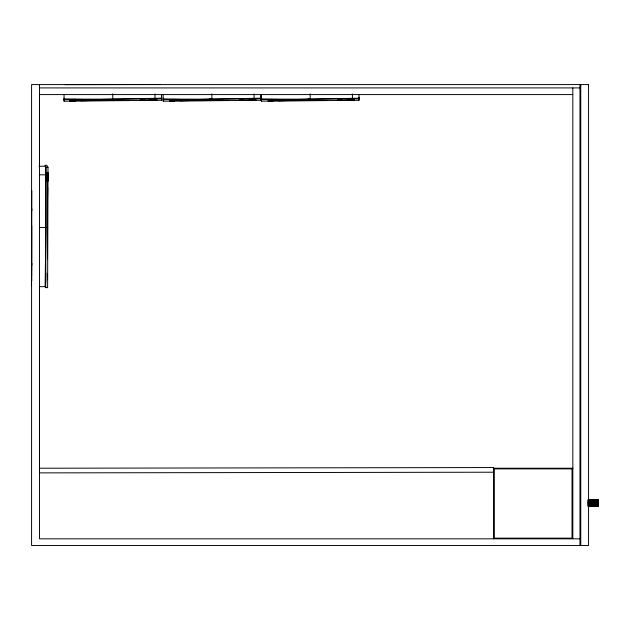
<?xml version="1.0" encoding="UTF-8"?>
<svg xmlns="http://www.w3.org/2000/svg" width="630" height="630" viewBox="0 0 630 630"><rect width="100%" height="100%" fill="white"/><g stroke="black" fill="none" stroke-linecap="round" stroke-linejoin="round"><path stroke-width="0.94" d="M31.587 276.224C31.713 292.344 31.563 259.576 31.681 275.704M493.534 472.216L39.509 472.886L39.509 286.422M39.509 166.533L39.509 93.815M45.604 278.176C45.738 293.1 45.573 261.859 45.706 277.043M47.581 277.043L47.565 273.491M588.207 506.173L588.215 499.763L598.492 499.795L598.484 501.11L598.492 499.795M598.366 502.141L598.484 505.543L598.374 503.457M598.476 502.441L598.484 506.323L598.461 505.37M31.728 225.516L31.815 270.892M45.722 287.65L46.124 167.241L44.872 165.257L46.746 165.249L47.998 167.241L47.604 287.65L45.722 287.65L45.1 286.658L45.927 227.446L45.651 168.556L45.494 166.249L39.021 166.249M47.557 258.796L47.565 173.982M598.374 502.33C598.516 496.976 598.516 505.236 598.461 501.346M598.461 504.024L598.484 506.323L588.144 506.292L598.492 506.173M588.223 503.866L598.5 503.866L598.445 501.346L598.429 501.889M598.461 500.409C598.437 497.668 598.319 510.119 598.469 504.858M31.5 285.673L31.815 190.717M598.374 501.882L598.453 499.905L588.113 499.842M598.429 505.788L598.421 500.834M598.484 503.898L598.492 503.52M47.565 279.334L47.573 278.208M598.374 501.496L598.453 500.637L598.492 505.189M31.799 210.743L31.815 208.79M598.413 500.409L598.461 501.078M31.784 265.332L31.807 263.434M47.573 198.001L47.715 187.582M161.532 100.288L161.611 97.28L161.532 100.288L64.071 101.178L64.15 98.17M64.071 101.178L64.047 94.421M260.647 100.288L260.725 97.28L260.647 100.288L163.186 101.178L163.264 98.17M163.186 101.178L163.154 94.421M358.966 100.288L359.045 97.28L358.966 100.288L261.505 101.178L261.584 98.17M261.505 101.178L261.474 94.421M64.103 98.91L100.17 99.304L159.886 98.233L161.564 98.028L161.516 94.437M155.712 99.847L139.805 100.312M163.217 98.91L199.285 99.304L259.001 98.233L260.67 98.028L260.631 94.437M254.819 99.847L238.912 100.312M261.537 98.91L297.604 99.304L357.32 98.233L358.99 98.028L358.95 94.437M353.147 99.847L337.231 100.312M80.829 100.768L92.075 100.493M179.944 100.768L191.181 100.493M278.263 100.768L289.501 100.493M129.449 100.493L69.962 100.627M228.556 100.493L169.998 100.658M326.875 100.493L268.317 100.658M169.769 100.942L174.77 100.957L169.848 101.044M268.089 100.942L273.089 100.957L270.018 101.028M252.646 98.666L249.031 98.752L256.245 98.689L252.638 98.776M64.055 99.658L161.516 98.768M163.162 99.658L260.623 98.768M261.481 99.658L358.942 98.768M350.981 100.186L354.588 100.209L347.366 100.272L350.973 100.296M268.167 101.044L269.081 101.036M65.063 84.656L159.847 84.514M39.501 468.224L493.526 467.555L493.534 538.823M39.509 87.916L579.962 87.916M39.509 94.579L572.827 94.579M46.124 167.241L47.998 167.241M39.312 174.817L45.785 174.809M39.454 227.454L45.927 227.446M39.548 286.658L45.1 286.658M493.534 468.224L573.087 468.224M588.215 500.039L598.421 499.905M598.492 500.259L588.223 500.259L588.223 505.441L598.5 505.441M588.223 500.811L598.421 500.685M588.223 501.456L598.5 501.456L588.223 501.827M588.223 502.165L598.484 502.102M588.223 502.472L598.5 502.472M588.215 502.756L598.492 502.756M588.223 503.071L598.5 503.071M588.223 503.441L598.5 503.441L598.476 505.11L588.223 505.11M588.223 504.354L598.5 504.354M588.223 504.748L598.5 504.748L598.429 502.189M588.223 505.74L598.5 505.74M588.215 506L598.492 506M579.962 538.823L39.509 538.823L39.509 84.585M337.318 100.154L342.24 100.186M238.998 100.154L243.92 100.186M139.891 100.154L144.805 100.186M308.125 98.721L309.535 100.028M209.806 98.721L211.215 100.028M47.415 226.832L47.754 227.375M598.382 505.394L598.374 504L598.405 504.858M352.383 93.964L352.438 98.461M310.149 93.831L310.212 99.217M254.063 93.964L254.118 98.461M211.822 93.831L211.893 99.217M154.948 93.964L155.012 98.461M112.715 93.831L112.786 99.217M580.758 84.585L580.758 545.486M579.962 84.585L579.962 545.486M572.827 87.916L572.827 538.823M45.943 176.88L45.974 181.416L46.006 172.494L45.943 176.88M47.817 176.88L47.848 181.409L47.88 172.494L47.817 176.88M150.042 98.737L157.138 98.689L150.042 98.737M150.058 100.257L157.154 100.209L150.058 100.257M249.173 100.257L256.268 100.209L249.173 100.257M347.476 98.737L354.572 98.689L347.476 98.737M68.701 99.477L75.639 99.438L68.701 99.477M75.655 100.957L69.914 101.044L75.655 100.957M167.816 99.477L174.754 99.438L167.816 99.477M266.136 99.477L273.073 99.438L266.136 99.477M588.554 84.585L31.579 84.585L31.579 545.486L588.554 545.486L588.554 84.585M572.032 468.885L494.329 468.885L494.329 538.154L572.032 538.154L572.032 468.885"/></g></svg>
